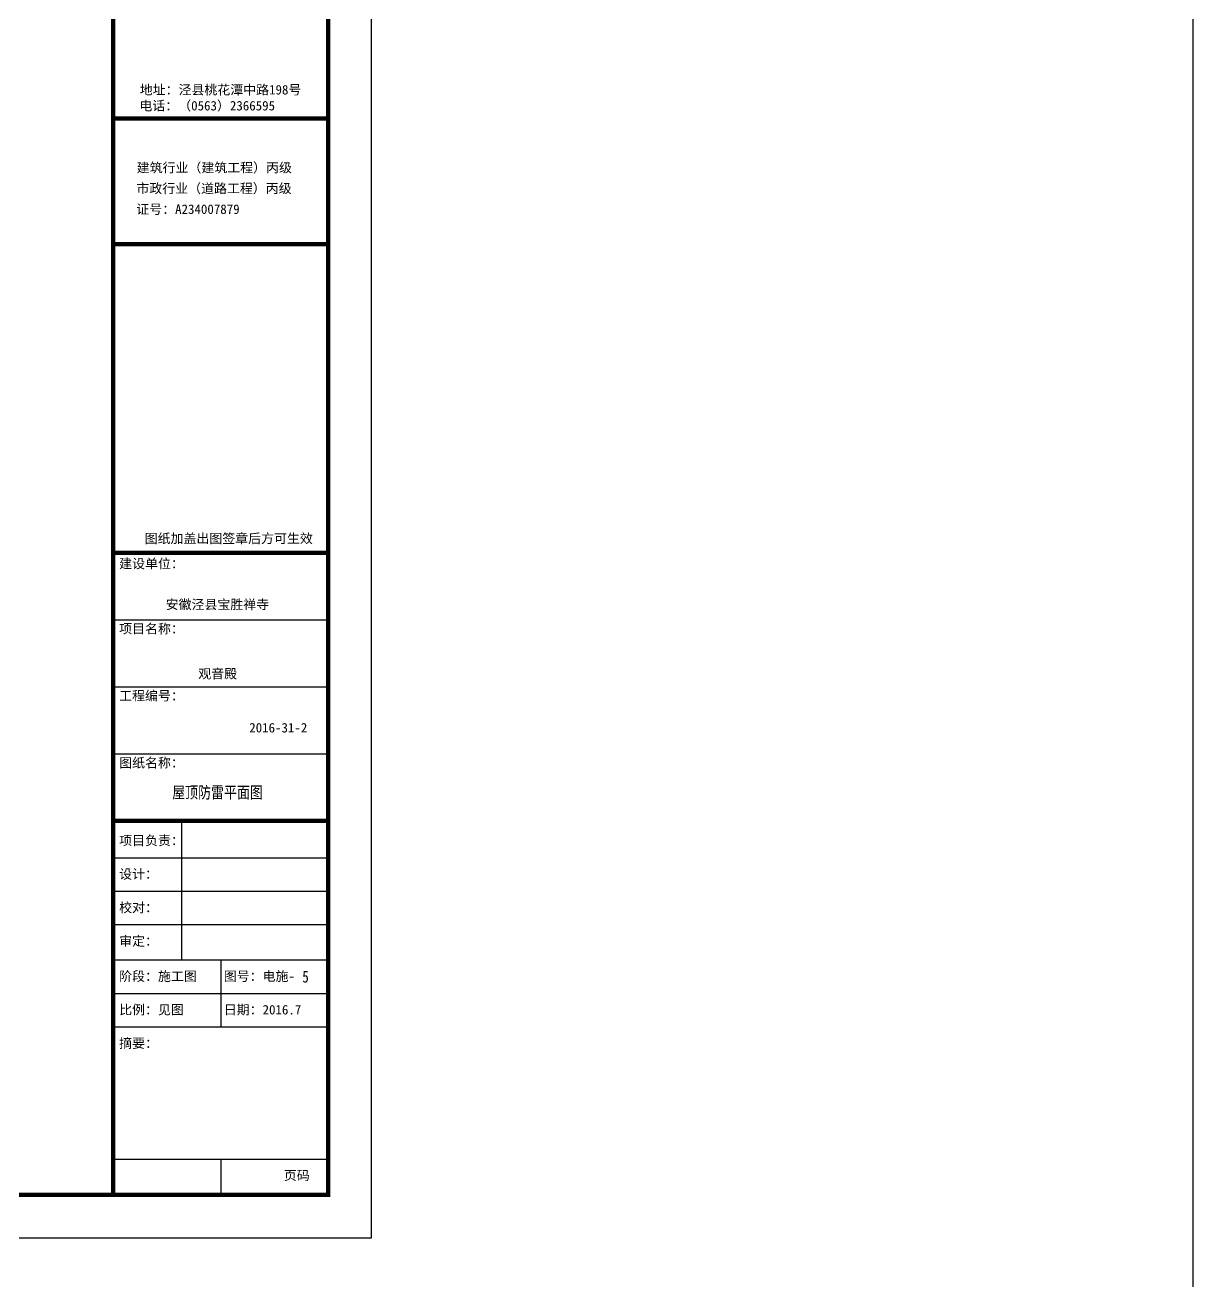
# Model space of a CAD drawing. Extents: x -137808 to 103746506, y -332957 to -111547.
# Drawn here: x 237187 to 264280, y -191744 to -162610 of the extents above; entities that cross this region are included whole.
import ezdxf

# ---------------------------------------------------------------- set-up
doc = ezdxf.new("R2010")
doc.units = 0
doc.header["$LTSCALE"] = 25
doc.header["$MEASUREMENT"] = 0
doc.layers.get('0').update_dxf_attribs({"linetype": 'CONTINUOUS'})
doc.layers.add('PUB_TITLE', color=4, linetype='CONTINUOUS')
doc.styles.add('-楷体_GB2312', font='', dxfattribs={"width": 0.8})
doc.styles.add('仿宋', font='')
doc.styles.get('-楷体_GB2312').set_extended_font_data('KaiTi_GB2312')
doc.styles.get('仿宋').set_extended_font_data('FangSong')

# ---------------------------------------------------------------- blocks, each defined once
blk = doc.blocks.new('tjnhty')
for p, q in [((1267557, -1759313), (1272551, -1759313)), ((1267557, -1760867), (1272551, -1760867)), ((1267557, -1762422), (1272551, -1762422)), ((1267557, -1763977), (1272551, -1763977)), ((1269142, -1763977), (1269142, -1767203)), ((1267557, -1764832), (1272551, -1764832)), ((1267557, -1765609), (1272551, -1765609)), ((1267557, -1766386), (1272551, -1766386)), ((1267557, -1766386), (1272551, -1766386)), ((1267557, -1767203), (1272551, -1767203)), ((1270054, -1767203), (1270054, -1768757)), ((1267557, -1767980), (1272551, -1767980)), ((1267557, -1768757), (1272551, -1768757)), ((1267557, -1771828), (1272551, -1771828)), ((1270054, -1771828), (1270054, -1772653))]:
    blk.add_line(p, q)
at = {"const_width": 100}
for points in [[(1267557, -1732653), (1267557, -1772653)], [(1267592, -1747684), (1272587, -1747684)], [(1267557, -1750595), (1272551, -1750595)], [(1267557, -1757758), (1272551, -1757758)], [(1267557, -1763977), (1272551, -1763977)]]:
    blk.add_lwpolyline(points, dxfattribs=at)
blk.add_lwpolyline([(1267557, -1732653), (1272551, -1732653), (1272551, -1772653), (1267557, -1772653)], close=True, dxfattribs=at)
at = {"style": '仿宋'}
for s, p in [('地址：泾县桃花潭中路198号', (1268176, -1747126)), ('电话：（0563）2366595', (1268169, -1747496)), ('建筑行业（建筑工程）丙级', (1268106, -1748933)), ('市政行业（道路工程）丙级', (1268099, -1749414)), ('证号：A234007879', (1268097, -1749897)), ('图纸加盖出图签章后方可生效', (1268291, -1757535)), ('建设单位：', (1267699, -1758119)), ('安徽泾县宝胜禅寺', (1268778, -1759066)), ('项目名称：', (1267699, -1759630)), ('观音殿', (1269535, -1760674)), ('工程编号：', (1267699, -1761185)), ('2016-31-2', (1270717, -1761927)), ('图纸名称：', (1267699, -1762740)), ('项目负责：', (1267699, -1764543)), ('设计：', (1267699, -1765321)), ('校对：', (1267699, -1766098)), ('审定：', (1267699, -1766875)), ('阶段：施工图', (1267699, -1767691)), ('图号：电施-', (1270126, -1767691)), ('比例：见图', (1267699, -1768469)), ('日期：2016.7', (1270126, -1768469)), ('摘要：', (1267699, -1769246)), ('页码', (1271520, -1772312))]:
    blk.add_text(s, height=220, dxfattribs=at).set_placement(p)

msp = doc.modelspace()

# ---------------------------------------------------------------- linework, layer by layer
at = {"color": 1}
msp.add_lwpolyline([(-137808, -133477), (264280, -133477), (264280, -332957), (-137808, -332957)], close=True, dxfattribs=at)
at = {"layer": 'PUB_TITLE'}
msp.add_lwpolyline([(170921, -190747), (245221, -190747), (245221, -148747), (170921, -148747)], close=True, dxfattribs=at)
at = {"layer": 'PUB_TITLE', "const_width": 100}
msp.add_lwpolyline([(173421, -189747), (244221, -189747), (244221, -149747), (173421, -149747)], close=True, dxfattribs=at)

# ---------------------------------------------------------------- block references
msp.add_blockref('tjnhty', (-1028330, 1582906))
msp.add_blockref('tjnhty', (-1028330, 1582906))

# ---------------------------------------------------------------- texts
at = {"style": '-楷体_GB2312', "width": 0.8}
for s, height, p in [('屋顶防雷平面图', 275.2, (240600, -180549)), ('5', 275, (243618, -184823))]:
    msp.add_text(s, height=height, dxfattribs=at).set_placement(p)

doc.saveas('drawing.dxf')
